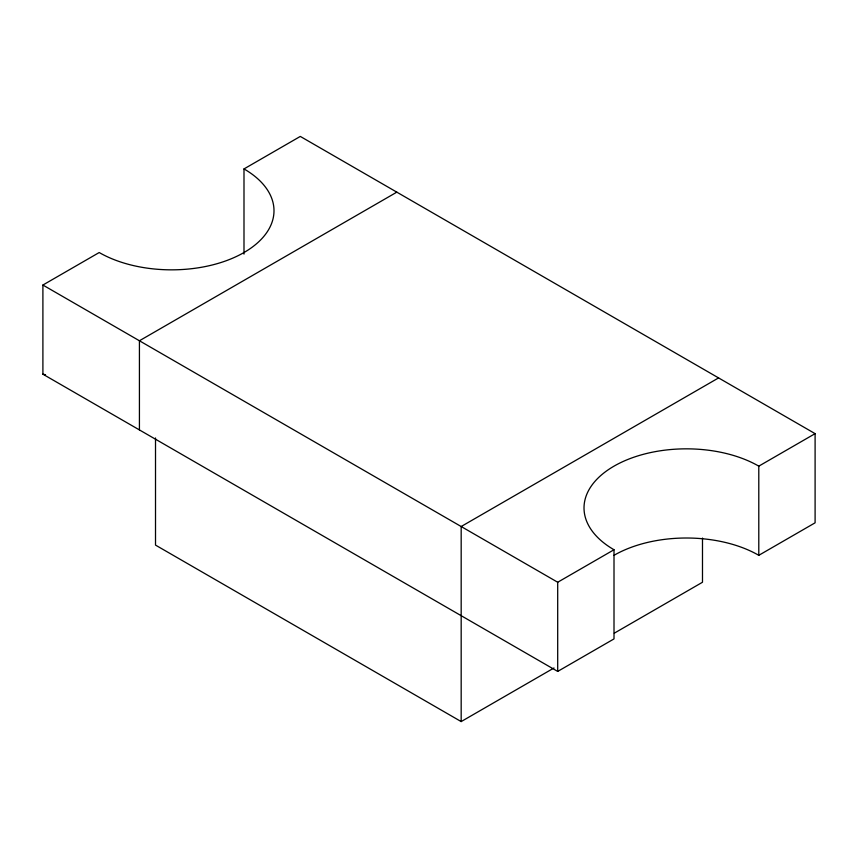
<?xml version="1.0" encoding="UTF-8"?>
<svg xmlns="http://www.w3.org/2000/svg" width="858" height="858" viewBox="0 0 858 858"><rect width="100%" height="100%" fill="white"/><g stroke="black" fill="none" stroke-linecap="round" stroke-linejoin="round"><path stroke-width="1.29" d="M815.1 433.644L758.794 466.151A102.381 59.105 0 0 0 614.006 466.151A102.381 59.105 0 0 0 614.006 549.742L614.006 638.91L557.7 671.417L42.9 374.195L42.9 285.038L99.206 252.531A102.381 59.105 0 0 0 243.994 252.531A102.381 59.105 0 0 0 243.994 168.929L300.3 136.422L815.1 433.644L815.1 522.812L758.794 555.319A102.381 59.105 0 0 0 614.006 555.319M396.825 192.149L139.425 340.765L139.425 429.933M718.575 377.917L461.175 526.522L461.175 721.578L553.989 667.985M42.9 285.038L557.7 582.25L614.006 549.742M614.317 633.161L702.487 582.25L702.487 538.063M42.9 374.195L45.528 374.71M461.175 721.578L155.512 545.098L155.512 437.966M758.794 466.151L758.794 555.319M557.7 582.25L557.7 671.417M243.994 168.929L243.994 254.107"/></g></svg>
